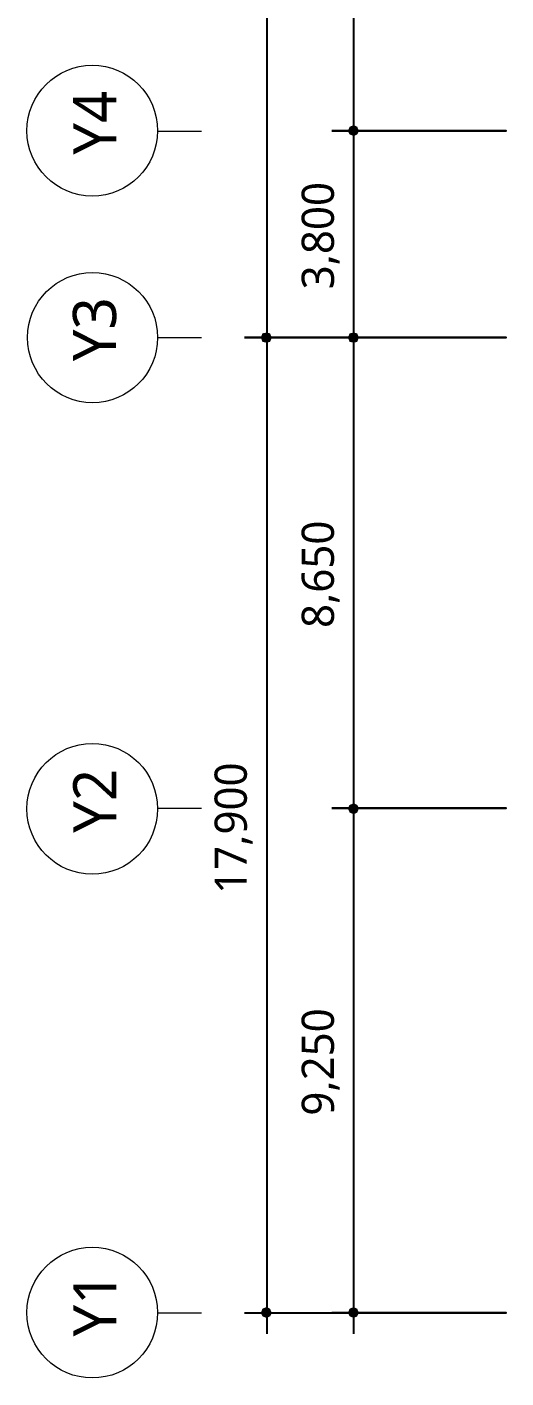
# Model space of a CAD drawing. Header units: millimetres. Extents: x -4048 to 127016, y -1911 to 106724.
# Drawn here: x -4048 to 4761, y 19501 to 44318 of the extents above; entities that cross this region are included whole.
import ezdxf

# ---------------------------------------------------------------- set-up
doc = ezdxf.new("R2010")
doc.units = ezdxf.units.MM
for name, color, linetype in [('PDF_문자', 7, 'Continuous'), ('PDF_솔리드 채우기', 7, 'Continuous'), ('PDF_형상', 7, 'Continuous')]:
    doc.layers.add(name, color=color, linetype=linetype)
doc.styles.add('PDF 맑은 고딕', font='malgun.ttf')

msp = doc.modelspace()

# ---------------------------------------------------------------- linework, layer by layer
at = {"layer": 'PDF_솔리드 채우기', "transparency": 33554559}
for points in [[(1885, 42486), (1853, 42408), (1962, 42408)], [(1885, 42486), (1853, 42408), (1962, 42408)], [(1962, 42517), (1885, 42486), (1962, 42408)], [(1962, 42517), (1885, 42486), (1962, 42408)], [(2025, 42486), (1962, 42517), (1962, 42408)], [(2025, 42486), (1962, 42517), (1962, 42408)], [(2056, 42408), (2025, 42486), (1962, 42408)], [(2056, 42408), (2025, 42486), (1962, 42408)], [(1853, 42408), (1885, 42346), (1962, 42408)], [(1853, 42408), (1885, 42346), (1962, 42408)], [(1885, 42346), (1962, 42315), (1962, 42408)], [(1885, 42346), (1962, 42315), (1962, 42408)], [(1962, 42315), (2025, 42346), (1962, 42408)], [(2025, 42346), (2056, 42408), (1962, 42408)], [(1962, 42315), (2025, 42346), (1962, 42408)], [(2025, 42346), (2056, 42408), (1962, 42408)], [(283, 38691), (251, 38613), (360, 38613)], [(283, 38691), (251, 38613), (360, 38613)], [(251, 38613), (283, 38535), (360, 38613)], [(251, 38613), (283, 38535), (360, 38613)], [(360, 38706), (283, 38691), (360, 38613)], [(360, 38706), (283, 38691), (360, 38613)], [(283, 38535), (360, 38520), (360, 38613)], [(283, 38535), (360, 38520), (360, 38613)], [(423, 38691), (360, 38706), (360, 38613)], [(423, 38691), (360, 38706), (360, 38613)], [(454, 38613), (423, 38691), (360, 38613)], [(454, 38613), (423, 38691), (360, 38613)], [(360, 38520), (423, 38535), (360, 38613)], [(423, 38535), (454, 38613), (360, 38613)], [(360, 38520), (423, 38535), (360, 38613)], [(423, 38535), (454, 38613), (360, 38613)], [(1885, 38691), (1853, 38613), (1962, 38613)], [(1885, 38691), (1853, 38613), (1962, 38613)], [(1853, 38613), (1885, 38535), (1962, 38613)], [(1853, 38613), (1885, 38535), (1962, 38613)], [(1962, 38706), (1885, 38691), (1962, 38613)], [(1962, 38706), (1885, 38691), (1962, 38613)], [(1885, 38535), (1962, 38520), (1962, 38613)], [(1885, 38535), (1962, 38520), (1962, 38613)], [(2025, 38691), (1962, 38706), (1962, 38613)], [(2025, 38691), (1962, 38706), (1962, 38613)], [(2056, 38613), (2025, 38691), (1962, 38613)], [(2056, 38613), (2025, 38691), (1962, 38613)], [(1962, 38520), (2025, 38535), (1962, 38613)], [(2025, 38535), (2056, 38613), (1962, 38613)], [(1962, 38520), (2025, 38535), (1962, 38613)], [(2025, 38535), (2056, 38613), (1962, 38613)], [(1962, 30059), (1885, 30028), (1962, 29966)], [(1962, 30059), (1885, 30028), (1962, 29966)], [(2025, 30028), (1962, 30059), (1962, 29966)], [(2025, 30028), (1962, 30059), (1962, 29966)], [(1885, 30028), (1853, 29966), (1962, 29966)], [(1885, 30028), (1853, 29966), (1962, 29966)], [(1853, 29966), (1885, 29888), (1962, 29966)], [(1853, 29966), (1885, 29888), (1962, 29966)], [(1885, 29888), (1962, 29857), (1962, 29966)], [(1885, 29888), (1962, 29857), (1962, 29966)], [(2056, 29966), (2025, 30028), (1962, 29966)], [(2056, 29966), (2025, 30028), (1962, 29966)], [(1962, 29857), (2025, 29888), (1962, 29966)], [(2025, 29888), (2056, 29966), (1962, 29966)], [(1962, 29857), (2025, 29888), (1962, 29966)], [(2025, 29888), (2056, 29966), (1962, 29966)], [(283, 20774), (251, 20696), (360, 20696)], [(251, 20696), (283, 20634), (360, 20696)], [(360, 20805), (283, 20774), (360, 20696)], [(283, 20634), (360, 20603), (360, 20696)], [(423, 20774), (360, 20805), (360, 20696)], [(454, 20696), (423, 20774), (360, 20696)], [(360, 20603), (423, 20634), (360, 20696)], [(423, 20634), (454, 20696), (360, 20696)], [(1885, 20774), (1853, 20696), (1962, 20696)], [(1853, 20696), (1885, 20634), (1962, 20696)], [(1962, 20805), (1885, 20774), (1962, 20696)], [(1885, 20634), (1962, 20603), (1962, 20696)], [(2025, 20774), (1962, 20805), (1962, 20696)], [(2056, 20696), (2025, 20774), (1962, 20696)], [(1962, 20603), (2025, 20634), (1962, 20696)], [(2025, 20634), (2056, 20696), (1962, 20696)]]:
    msp.add_solid(points, dxfattribs=at)
at = {"layer": 'PDF_형상', "lineweight": 25}
for points in [[(360, 87838), (360, 38212)], [(1962, 42022), (1962, 50327)], [(1962, 38212), (1962, 42815)], [(360, 39020), (360, 20311)], [(1962, 29565), (1962, 39020)], [(1962, 20311), (1962, 30358)], [(-45, 20700), (4761, 20700), (1557, 20700)]]:
    msp.add_lwpolyline(points, dxfattribs=at)
at = {"layer": 'PDF_형상', "lineweight": 5}
for points in [[(-1646, 42408), (-837, 42408)], [(-1646, 38613), (-837, 38613)], [(-1646, 29966), (-837, 29966)], [(-1646, 20696), (-837, 20696)]]:
    msp.add_lwpolyline(points, dxfattribs=at)
at = {"layer": 'PDF_형상', "lineweight": 25}
for points in [[(1557, 42411), (4761, 42411)], [(-45, 38616), (4761, 38616), (1557, 38616), (4761, 38616)], [(1557, 29969), (4761, 29969)]]:
    msp.add_lwpolyline(points, close=True, dxfattribs=at)
at = {"layer": 'PDF_형상', "lineweight": 5}
for centre, radius in [((-2847, 42414), 1201), ((-2842, 38613), 1196), ((-2847, 29956), 1201), ((-2847, 20702), 1201)]:
    msp.add_circle(centre, radius, dxfattribs=at)

# ---------------------------------------------------------------- texts
at = {"layer": 'PDF_문자', "attachment_point": 4, "rotation": 90, "style": 'PDF 맑은 고딕'}
for s, insert, char_height in [('Y4', (-2801, 41972), 793.7), ('3,800', (1354, 39499), 592.5), ('Y3', (-2801, 38178), 793.7), ('8,650', (1354, 33279), 592.5), ('Y2', (-2801, 29515), 793.7), ('17,900', (-248, 28395), 592.5), ('9,250', (1354, 24320), 592.5), ('Y1', (-2801, 20261), 793.7)]:
    msp.add_mtext(s, dxfattribs=dict(at, insert=insert, char_height=char_height))

doc.saveas('drawing.dxf')
